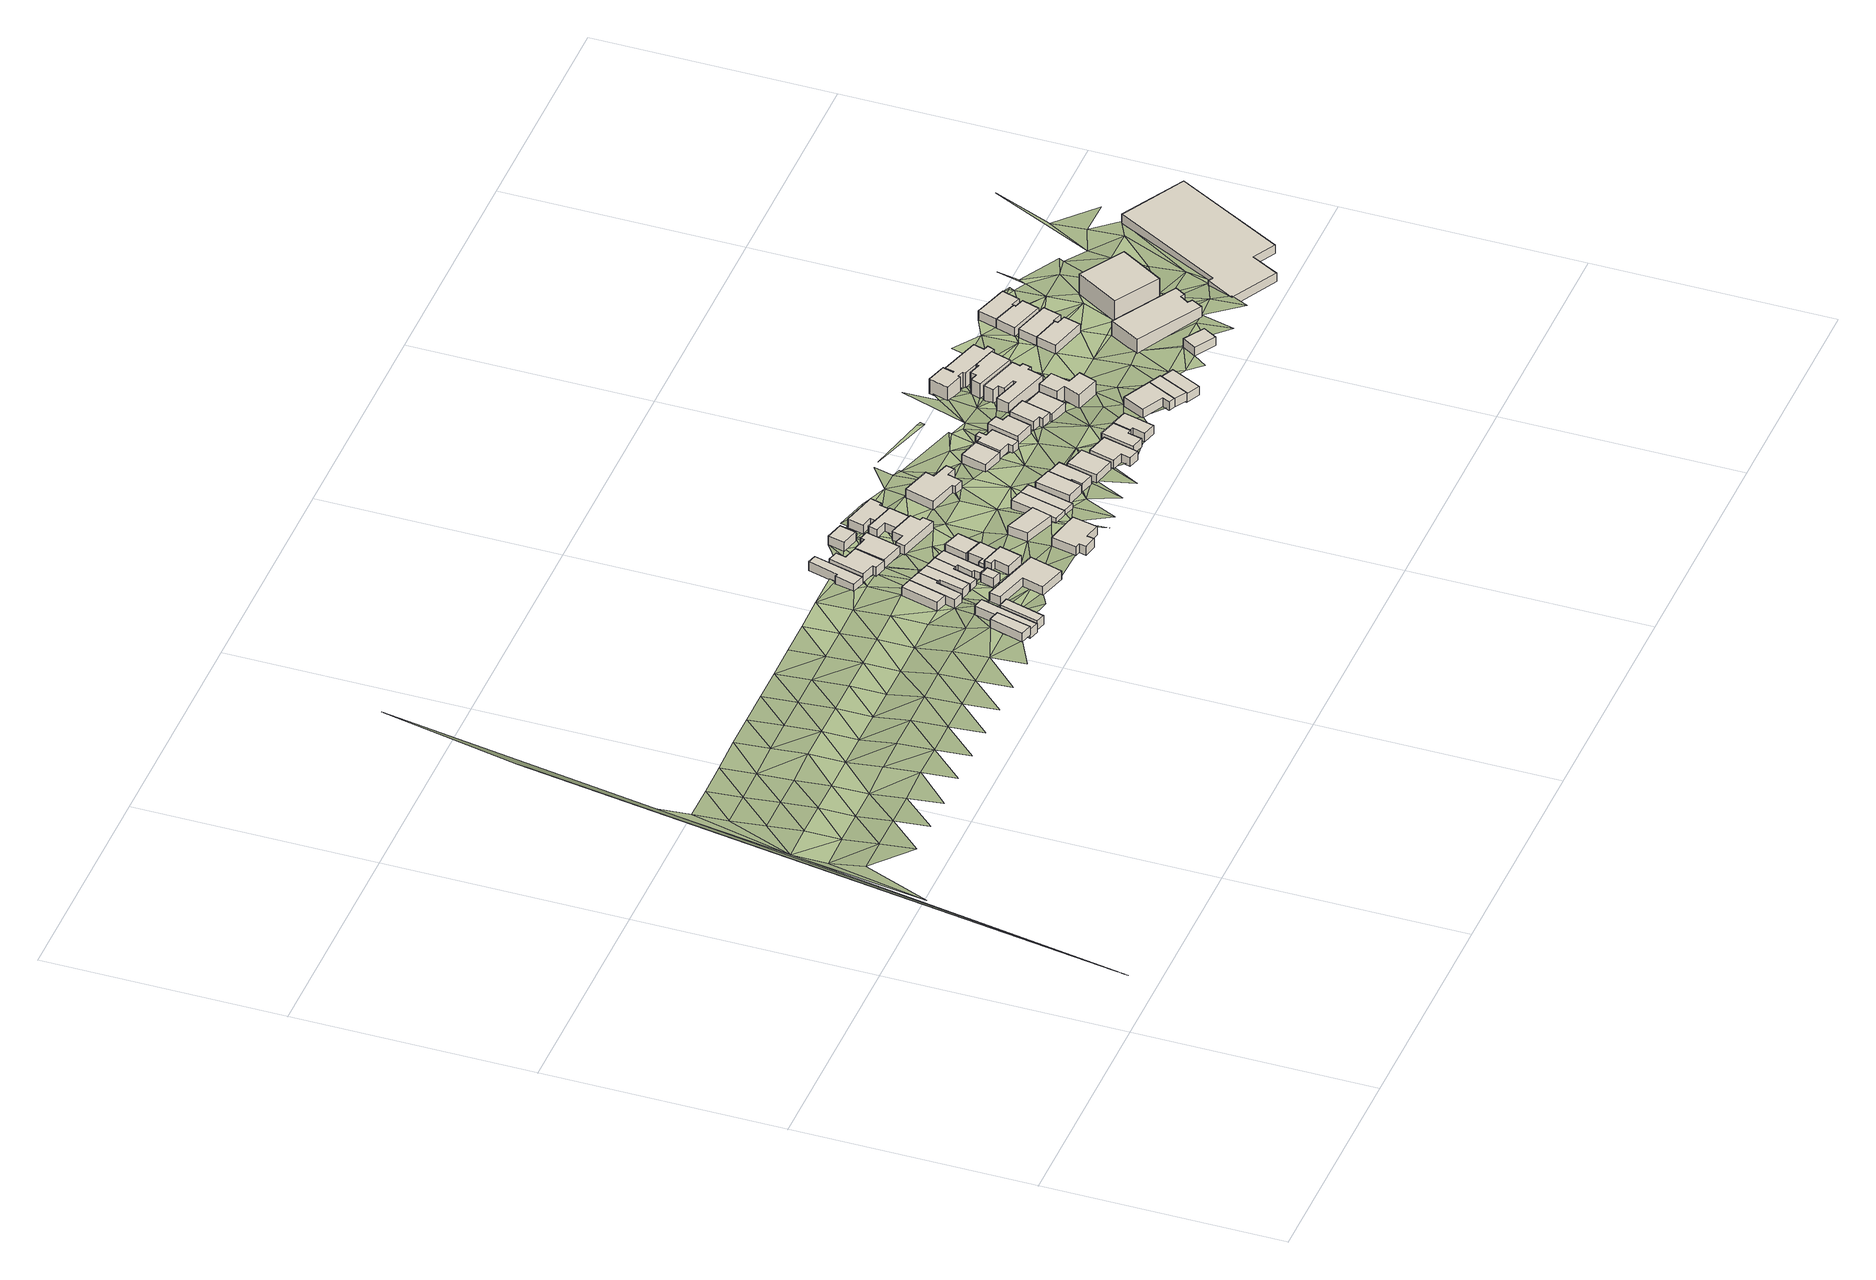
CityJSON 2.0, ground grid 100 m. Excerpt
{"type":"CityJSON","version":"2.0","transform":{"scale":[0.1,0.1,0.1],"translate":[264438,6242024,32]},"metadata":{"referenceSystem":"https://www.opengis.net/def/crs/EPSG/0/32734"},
"CityObjects":{
"building1":{"type":"Building","attributes":{"address":"91 Balfour Street Woodstock 7925 Cape Town","building":"house","building:levels":1,"building_height":4.1,"plus_code":"4FRW3F83+2CV","ground_height":49.03,"roof_height":53.13},"geometry":[{"type":"Solid","lod":"1","boundaries":[[[[0,1,2,3]],[[1,4,5,2]],[[4,6,7,5]],[[6,0,3,7]],[[3,2,5,7]],[[6,4,1,0]]]]}]},
"building2":{"type":"Building","attributes":{"address":"93 Balfour Street Woodstock 7925 Cape Town","building":"house","building:levels":1,"building_height":4.1,"plus_code":"4FRW3F83+2CX","ground_height":47.46,"roof_height":51.56},"geometry":[{"type":"Solid","lod":"1","boundaries":[[[[8,9,10,11]],[[9,12,13,10]],[[12,14,15,13]],[[14,16,17,15]],[[16,18,19,17]],[[18,8,11,19]],[[11,10,13,15,17,19]],[[18,16,14,12,9,8]]]]}]},
"building3":{"type":"Building","attributes":{"address":"95 Balfour Street Woodstock 7925 Cape Town","building":"house","building:levels":1,"building_height":4.1,"plus_code":"4FRW3F83+2FR","ground_height":48.72,"roof_height":52.82},"geometry":[{"type":"Solid","lod":"1","boundaries":[[[[20,21,22,23]],[[21,24,25,22]],[[24,26,27,25]],[[26,20,23,27]],[[23,22,25,27]],[[26,24,21,20]]]]}]},
"building4":{"type":"Building","attributes":{"address":"9 Chamberlain Street Woodstock Cape Town","building":"house","building:levels":1,"building_height":4.1,"plus_code":"4FRW3F83+5FM","ground_height":45.45,"roof_height":49.55},"geometry":[{"type":"Solid","lod":"1","boundaries":[[[[28,29,30,31]],[[29,32,33,30]],[[32,34,35,33]],[[34,28,31,35]],[[31,30,33,35]],[[34,32,29,28]]]]}]},
"building5":{"type":"Building","attributes":{"address":"7 Chamberlain Street Woodstock Cape Town","building":"house","building:levels":1,"building_height":4.1,"plus_code":"4FRW3F83+5F9","ground_height":45.45,"roof_height":49.55},"geometry":[{"type":"Solid","lod":"1","boundaries":[[[[36,37,38,39]],[[37,40,41,38]],[[40,42,43,41]],[[42,44,45,43]],[[44,46,47,45]],[[46,48,49,47]],[[48,36,39,49]],[[39,38,41,43,45,47,49]],[[48,46,44,42,40,37,36]]]]}]},
"building6":{"type":"Building","attributes":{"address":"The Avenue Woodstock 7925 Cape Town","building":"house","building:levels":1,"building_height":4.1,"plus_code":"4FRW3F83+2HV","ground_height":47.46,"roof_height":51.56},"geometry":[{"type":"Solid","lod":"1","boundaries":[[[[50,51,52,53]],[[51,54,55,52]],[[54,56,57,55]],[[56,58,59,57]],[[58,60,61,59]],[[60,50,53,61]],[[53,52,55,57,59,61]],[[60,58,56,54,51,50]]]]}]},
"building7":{"type":"Building","attributes":{"address":"5 Chamberlain Street Woodstock Cape Town","building":"house","building:levels":1,"building_height":4.1,"plus_code":"4FRW3F83+5G3","ground_height":45.45,"roof_height":49.55},"geometry":[{"type":"Solid","lod":"1","boundaries":[[[[62,36,39,63]],[[36,48,49,39]],[[48,64,65,49]],[[64,66,67,65]],[[66,68,69,67]],[[68,62,63,69]],[[63,39,49,65,67,69]],[[68,66,64,48,36,62]]]]}]},
"building8":{"type":"Building","attributes":{"building":"yes","building:levels":1,"building_height":4.1,"plus_code":"4FRW3F83+4G5","ground_height":47.52,"roof_height":51.62},"geometry":[{"type":"Solid","lod":"1","boundaries":[[[[70,71,72,73]],[[71,74,75,72]],[[74,76,77,75]],[[76,70,73,77]],[[73,72,75,77]],[[76,74,71,70]]]]}]},
"building9":{"type":"Building","attributes":{"address":"3 Chamberlain Street Woodstock Cape Town","building":"house","building:levels":1,"building_height":4.1,"plus_code":"4FRW3F83+5G8","ground_height":45.49,"roof_height":49.59},"geometry":[{"type":"Solid","lod":"1","boundaries":[[[[78,62,63,79]],[[62,68,69,63]],[[68,80,81,69]],[[80,82,83,81]],[[82,84,85,83]],[[84,86,87,85]],[[86,78,79,87]],[[79,63,69,81,83,85,87]],[[86,84,82,80,68,62,78]]]]}]},
"building10":{"type":"Building","attributes":{"address":"8 Chamberlain Street Woodstock Cape Town","building":"house","building:levels":1,"building_height":4.1,"plus_code":"4FRW3F83+8GJ","ground_height":42.73,"roof_height":46.83},"geometry":[{"type":"Solid","lod":"1","boundaries":[[[[88,89,90,91]],[[89,92,93,90]],[[92,94,95,93]],[[94,96,97,95]],[[96,98,99,97]],[[98,88,91,99]],[[91,90,93,95,97,99]],[[98,96,94,92,89,88]]]]}]},
"building11":{"type":"Building","attributes":{"address":"1 Chamberlain Street Woodstock Cape Town","building":"house","building:levels":1,"building_height":4.1,"plus_code":"4FRW3F83+4HR","ground_height":45.49,"roof_height":49.59},"geometry":[{"type":"Solid","lod":"1","boundaries":[[[[78,86,87,79]],[[86,100,101,87]],[[100,102,103,101]],[[102,104,105,103]],[[104,106,107,105]],[[106,108,109,107]],[[108,110,111,109]],[[110,78,79,111]],[[79,87,101,103,105,107,109,111]],[[110,108,106,104,102,100,86,78]]]]}]},
"building12":{"type":"Building","attributes":{"address":"6 Chamberlain Street Salt River Cape Town","building":"house","building:levels":1,"building_height":4.1,"plus_code":"4FRW3F83+7GW","ground_height":43.73,"roof_height":47.83},"geometry":[{"type":"Solid","lod":"1","boundaries":[[[[112,113,114,115]],[[113,116,117,114]],[[116,118,119,117]],[[118,120,121,119]],[[120,122,123,121]],[[122,124,125,123]],[[124,126,127,125]],[[126,112,115,127]],[[115,114,117,119,121,123,125,127]],[[126,124,122,120,118,116,113,112]]]]}]},
"building13":{"type":"Building","attributes":{"address":"24 The Avenue Woodstock 7925 Cape Town","building":"house","building:levels":1,"building_height":4.1,"plus_code":"4FRW3F83+4H5","ground_height":47.52,"roof_height":51.62},"geometry":[{"type":"Solid","lod":"1","boundaries":[[[[128,129,130,131]],[[129,132,133,130]],[[132,134,135,133]],[[134,136,137,135]],[[136,138,139,137]],[[138,128,131,139]],[[131,130,133,135,137,139]],[[138,136,134,132,129,128]]]]}]},
"building14":{"type":"Building","attributes":{"address":"22 The Avenue Woodstock 7925 Cape Town","building":"house","building:levels":1,"building_height":4.1,"plus_code":"4FRW3F83+4JR","ground_height":45.49,"roof_height":49.59},"geometry":[{"type":"Solid","lod":"1","boundaries":[[[[140,141,142,143]],[[141,144,145,142]],[[144,146,147,145]],[[146,148,149,147]],[[148,150,151,149]],[[150,152,153,151]],[[152,140,143,153]],[[143,142,145,147,149,151,153]],[[152,150,148,146,144,141,140]]]]}]},
"building15":{"type":"Building","attributes":{"address":"4 Chamberlain Street Salt River Cape Town","building":"house","building:levels":1,"building_height":4.1,"plus_code":"4FRW3F83+7HM","ground_height":43.64,"roof_height":47.74},"geometry":[{"type":"Solid","lod":"1","boundaries":[[[[154,155,156,157]],[[155,158,159,156]],[[158,160,161,159]],[[160,162,163,161]],[[162,164,165,163]],[[164,154,157,165]],[[157,156,159,161,163,165]],[[164,162,160,158,155,154]]]]}]},
"building16":{"type":"Building","attributes":{"address":"20 The Avenue Woodstock 7925 Cape Town","building":"house","building:levels":1,"building_height":4.1,"plus_code":"4FRW3F83+5J6","ground_height":45.65,"roof_height":49.75},"geometry":[{"type":"Solid","lod":"1","boundaries":[[[[166,167,168,169]],[[167,170,171,168]],[[170,172,173,171]],[[172,174,175,173]],[[174,166,169,175]],[[169,168,171,173,175]],[[174,172,170,167,166]]]]}]},
"building17":{"type":"Building","attributes":{"address":"Salt River Cape Town","building":"house","building:levels":1,"building_height":4.1,"plus_code":"4FRW3F83+2MQ","ground_height":47.71,"roof_height":51.81},"geometry":[{"type":"Solid","lod":"1","boundaries":[[[[176,177,178,179]],[[177,180,181,178]],[[180,182,183,181]],[[182,184,185,183]],[[184,186,187,185]],[[186,188,189,187]],[[188,190,191,189]],[[190,176,179,191]],[[179,178,181,183,185,187,189,191]],[[190,188,186,184,182,180,177,176]]]]}]},
"building18":{"type":"Building","attributes":{"building":"garage","building:levels":1,"building_height":4.1,"plus_code":"4FRW3F83+8HQ","ground_height":42.73,"roof_height":46.83},"geometry":[{"type":"Solid","lod":"1","boundaries":[[[[192,193,194,195]],[[193,196,197,194]],[[196,198,199,197]],[[198,192,195,199]],[[195,194,197,199]],[[198,196,193,192]]]]}]},
"building19":{"type":"Building","attributes":{"address":"18 The Avenue Salt River Cape Town","building":"house","building:levels":1,"building_height":4.1,"plus_code":"4FRW3F83+6JV","ground_height":44.16,"roof_height":48.26},"geometry":[{"type":"Solid","lod":"1","boundaries":[[[[200,201,202,203]],[[201,204,205,202]],[[204,206,207,205]],[[206,208,209,207]],[[208,210,211,209]],[[210,212,213,211]],[[212,214,215,213]],[[214,216,217,215]],[[216,200,203,217]],[[203,202,205,207,209,211,213,215,217]],[[216,214,212,210,208,206,204,201,200]]]]}]},
"building20":{"type":"Building","attributes":{"address":"21 The Avenue Salt River Cape Town","building":"house","building:levels":1,"building_height":4.1,"plus_code":"4FRW3F83+3MX","ground_height":46.93,"roof_height":51.03},"geometry":[{"type":"Solid","lod":"1","boundaries":[[[[218,219,220,221]],[[219,222,223,220]],[[222,224,225,223]],[[224,218,221,225]],[[221,220,223,225]],[[224,222,219,218]]]]}]},
"building21":{"type":"Building","attributes":{"address":"16 The Avenue Salt River Cape Town","building":"house","building:levels":1,"building_height":4.1,"plus_code":"4FRW3F83+7MC","ground_height":43.64,"roof_height":47.74},"geometry":[{"type":"Solid","lod":"1","boundaries":[[[[226,227,228,229]],[[227,230,231,228]],[[230,232,233,231]],[[232,234,235,233]],[[234,236,237,235]],[[236,238,239,237]],[[238,226,229,239]],[[229,228,231,233,235,237,239]],[[238,236,234,232,230,227,226]]]]}]},
"building22":{"type":"Building","attributes":{"address":"14 The Avenue Salt River Cape Town","building":"house","building:levels":1,"building_height":4.1,"plus_code":"4FRW3F83+8M6","ground_height":42.98,"roof_height":47.08},"geometry":[{"type":"Solid","lod":"1","boundaries":[[[[240,241,242,243]],[[241,244,245,242]],[[244,246,247,245]],[[246,248,249,247]],[[248,250,251,249]],[[250,252,253,251]],[[252,254,255,253]],[[254,240,243,255]],[[243,242,245,247,249,251,253,255]],[[254,252,250,248,246,244,241,240]]]]}]},
"building23":{"type":"Building","attributes":{"address":"15 Upper Chamberlain Street Salt River Cape Town","building":"house","building:levels":1,"building_height":4.1,"plus_code":"4FRW3F83+4Q2","ground_height":44.69,"roof_height":48.79},"geometry":[{"type":"Solid","lod":"1","boundaries":[[[[256,257,258,259]],[[257,260,261,258]],[[260,262,263,261]],[[262,256,259,263]],[[259,258,261,263]],[[262,260,257,256]]]]}]},
"building24":{"type":"Building","attributes":{"address":"13 Upper Chamberlain Street Salt River Cape Town","building":"house","building:levels":1,"building_height":4.1,"plus_code":"4FRW3F83+3QW","ground_height":44.69,"roof_height":48.79},"geometry":[{"type":"Solid","lod":"1","boundaries":[[[[256,262,263,259]],[[262,264,265,263]],[[264,266,267,265]],[[266,256,259,267]],[[259,263,265,267]],[[266,264,262,256]]]]}]},
"building25":{"type":"Building","attributes":{"address":"11 Upper Chamberlain Street Salt River Cape Town","building":"house","building:levels":1,"building_height":4.1,"plus_code":"4FRW3F83+3RR","ground_height":46.41,"roof_height":50.51},"geometry":[{"type":"Solid","lod":"1","boundaries":[[[[268,269,270,271]],[[269,272,273,270]],[[272,274,275,273]],[[274,276,277,275]],[[276,268,271,277]],[[271,270,273,275,277]],[[276,274,272,269,268]]]]}]},
"building26":{"type":"Building","attributes":{"address":"19 The Avenue Salt River Cape Town","building":"house","building:levels":1,"building_height":4.1,"plus_code":"4FRW3F83+7Q2","ground_height":43.51,"roof_height":47.61},"geometry":[{"type":"Solid","lod":"1","boundaries":[[[[278,279,280,281]],[[279,282,283,280]],[[282,284,285,283]],[[284,286,287,285]],[[286,288,289,287]],[[288,290,291,289]],[[290,292,293,291]],[[292,294,295,293]],[[294,296,297,295]],[[296,278,281,297]],[[281,280,283,285,287,289,291,293,295,297]],[[296,294,292,290,288,286,284,282,279,278]]]]}]},
"building27":{"type":"Building","attributes":{"address":"9 Upper Chamberlain Street Salt River Cape Town","building":"house","building:levels":1,"building_height":4.1,"plus_code":"4FRW3F83+3RQ","ground_height":45.87,"roof_height":49.97},"geometry":[{"type":"Solid","lod":"1","boundaries":[[[[298,299,300,301]],[[299,302,303,300]],[[302,304,305,303]],[[304,306,307,305]],[[306,308,309,307]],[[308,298,301,309]],[[301,300,303,305,307,309]],[[308,306,304,302,299,298]]]]}]},
"building28":{"type":"Building","attributes":{"address":"7 Upper Chamberlain Street Salt River Cape Town","building":"house","building:levels":1,"building_height":4.1,"plus_code":"4FRW3F83+3V8","ground_height":45.38,"roof_height":49.48},"geometry":[{"type":"Solid","lod":"1","boundaries":[[[[310,311,312,313]],[[311,314,315,312]],[[314,316,317,315]],[[316,310,313,317]],[[313,312,315,317]],[[316,314,311,310]]]]}]},
"building29":{"type":"Building","attributes":{"address":"10 Upper Chamberlain Street Salt River Cape Town","building":"house","building:levels":1,"building_height":4.1,"plus_code":"4FRW3F83+6V6","ground_height":43.01,"roof_height":47.11},"geometry":[{"type":"Solid","lod":"1","boundaries":[[[[318,319,320,321]],[[319,322,323,320]],[[322,324,325,323]],[[324,318,321,325]],[[321,320,323,325]],[[324,322,319,318]]]]}]},
"building30":{"type":"Building","attributes":{"address":"5 Upper Chamberlain Street Salt River Cape Town","building":"house","building:levels":1,"building_height":4.1,"plus_code":"4FRW3F83+2WW","ground_height":45.38,"roof_height":49.48},"geometry":[{"type":"Solid","lod":"1","boundaries":[[[[326,327,328,329]],[[327,330,331,328]],[[330,332,333,331]],[[332,334,335,333]],[[334,336,337,335]],[[336,326,329,337]],[[329,328,331,333,335,337]],[[336,334,332,330,327,326]]]]}]},
"building31":{"type":"Building","attributes":{"address":"8 Upper Chamberlain Street Salt River Cape Town","building":"house","building:levels":1,"building_height":4.1,"plus_code":"4FRW3F83+6W2","ground_height":42.57,"roof_height":46.67},"geometry":[{"type":"Solid","lod":"1","boundaries":[[[[338,339,340,341]],[[339,342,343,340]],[[342,344,345,343]],[[344,346,347,345]],[[346,348,349,347]],[[348,350,351,349]],[[350,352,353,351]],[[352,354,355,353]],[[354,356,357,355]],[[356,338,341,357]],[[341,340,343,345,347,349,351,353,355,357]],[[356,354,352,350,348,346,344,342,339,338]]]]}]},
"building32":{"type":"Building","attributes":{"address":"3 Upper Chamberlain Street Salt River Cape Town","building":"house","building:levels":1,"building_height":4.1,"plus_code":"4FRW3F83+2XV","ground_height":45.38,"roof_height":49.48},"geometry":[{"type":"Solid","lod":"1","boundaries":[[[[358,359,360,361]],[[359,362,363,360]],[[362,364,365,363]],[[364,366,367,365]],[[366,368,369,367]],[[368,358,361,369]],[[361,360,363,365,367,369]],[[368,366,364,362,359,358]]]]}]},
"building33":{"type":"Building","attributes":{"address":"6 Upper Chamberlain Street Salt River Cape Town","building":"house","building:levels":1,"building_height":4.1,"plus_code":"4FRW3F83+5WX","ground_height":42.98,"roof_height":47.08},"geometry":[{"type":"Solid","lod":"1","boundaries":[[[[370,371,372,373]],[[371,374,375,372]],[[374,376,377,375]],[[376,378,379,377]],[[378,380,381,379]],[[380,370,373,381]],[[373,372,375,377,379,381]],[[380,378,376,374,371,370]]]]}]},
"building34":{"type":"Building","attributes":{"address":"1 Upper Chamberlain Street Salt River Cape Town","building":"house","building:levels":1,"building_height":4.1,"plus_code":"4FRW3F84+22R","ground_height":45.56,"roof_height":49.66},"geometry":[{"type":"Solid","lod":"1","boundaries":[[[[382,383,384,385]],[[383,386,387,384]],[[386,388,389,387]],[[388,390,391,389]],[[390,392,393,391]],[[392,382,385,393]],[[385,384,387,389,391,393]],[[392,390,388,386,383,382]]]]}]},
"building35":{"type":"Building","attributes":{"address":"4 Upper Chamberlain Street Salt River Cape Town","building":"house","building:levels":1,"building_height":4.1,"plus_code":"4FRW3F83+5XQ","ground_height":42.98,"roof_height":47.08},"geometry":[{"type":"Solid","lod":"1","boundaries":[[[[394,395,396,397]],[[395,398,399,396]],[[398,400,401,399]],[[400,402,403,401]],[[402,404,405,403]],[[404,394,397,405]],[[397,396,399,401,403,405]],[[404,402,400,398,395,394]]]]}]},
"building36":{"type":"Building","attributes":{"address":"2 Upper Chamberlain Street Salt River Cape Town","building":"house","building:levels":1,"building_height":4.1,"plus_code":"4FRW3F84+528","ground_height":41.29,"roof_height":45.39},"geometry":[{"type":"Solid","lod":"1","boundaries":[[[[406,407,408,409]],[[407,410,411,408]],[[410,412,413,411]],[[412,406,409,413]],[[409,408,411,413]],[[412,410,407,406]]]]}]},
"building37":{"type":"Building","attributes":{"address":"1 Hares Crescent Salt River Cape Town","building":"house","building:levels":1,"building_height":4.1,"plus_code":"4FRW3F84+23X","ground_height":42.38,"roof_height":46.48},"geometry":[{"type":"Solid","lod":"1","boundaries":[[[[414,415,416,417]],[[415,418,419,416]],[[418,420,421,419]],[[420,422,423,421]],[[422,424,425,423]],[[424,414,417,425]],[[417,416,419,421,423,425]],[[424,422,420,418,415,414]]]]}]},
"building38":{"type":"Building","attributes":{"address":"36 Hares Avenue Salt River Cape Town","building":"house","building:levels":2,"building_height":6.9,"plus_code":"4FRW3F84+63G","ground_height":39.7,"roof_height":46.6},"geometry":[{"type":"Solid","lod":"1","boundaries":[[[[426,427,428,429]],[[427,430,431,428]],[[430,432,433,431]],[[432,434,435,433]],[[434,436,437,435]],[[436,438,439,437]],[[438,440,441,439]],[[440,442,443,441]],[[442,444,445,443]],[[444,446,447,445]],[[446,448,449,447]],[[448,450,451,449]],[[450,452,453,451]],[[452,426,429,453]],[[429,428,431,433,435,437,439,441,443,445,447,449,451,453]],[[452,450,448,446,444,442,440,438,436,434,432,430,427,426]]]]}]},
"building39":{"type":"Building","attributes":{"address":"2 Hares Crescent Salt River Cape Town","building":"house","building:levels":1,"building_height":4.1,"plus_code":"4FRW3F84+24G","ground_height":42.38,"roof_height":46.48},"geometry":[{"type":"Solid","lod":"1","boundaries":[[[[454,414,417,455]],[[414,424,425,417]],[[424,456,457,425]],[[456,454,455,457]],[[455,417,425,457]],[[456,424,414,454]]]]}]},
"building40":{"type":"Building","attributes":{"address":"42 Hares Avenue Salt River Cape Town","building":"house","building:levels":2,"building_height":6.9,"plus_code":"4FRW3F84+534","ground_height":40.01,"roof_height":46.91},"geometry":[{"type":"Solid","lod":"1","boundaries":[[[[458,459,460,461]],[[459,462,463,460]],[[462,464,465,463]],[[464,466,467,465]],[[466,468,469,467]],[[468,470,471,469]],[[470,472,473,471]],[[472,458,461,473]],[[461,460,463,465,467,469,471,473]],[[472,470,468,466,464,462,459,458]]]]}]},
"building41":{"type":"Building","attributes":{"address":"3 Hares Crescent Salt River Cape Town","building":"house","building:levels":1,"building_height":4.1,"plus_code":"4FRW3F84+256","ground_height":41.68,"roof_height":45.78},"geometry":[{"type":"Solid","lod":"1","boundaries":[[[[474,475,476,477]],[[475,478,479,476]],[[478,480,481,479]],[[480,474,477,481]],[[477,476,479,481]],[[480,478,475,474]]]]}]},
"building42":{"type":"Building","attributes":{"address":"34 Hares Avenue Salt River Cape Town","building":"house","building:levels":2,"building_height":6.9,"plus_code":"4FRW3F84+738","ground_height":39.7,"roof_height":46.6},"geometry":[{"type":"Solid","lod":"1","boundaries":[[[[482,483,484,485]],[[483,486,487,484]],[[486,488,489,487]],[[488,490,491,489]],[[490,492,493,491]],[[492,494,495,493]],[[494,496,497,495]],[[496,482,485,497]],[[485,484,487,489,491,493,495,497]],[[496,494,492,490,488,486,483,482]]]]}]},
"building43":{"type":"Building","attributes":{"address":"32 Hares Avenue Salt River Cape Town","building":"house","building:levels":2,"building_height":6.9,"plus_code":"4FRW3F84+73W","ground_height":39.49,"roof_height":46.39},"geometry":[{"type":"Solid","lod":"1","boundaries":[[[[498,499,500,501]],[[499,502,503,500]],[[502,504,505,503]],[[504,506,507,505]],[[506,508,509,507]],[[508,510,511,509]],[[510,512,513,511]],[[512,514,515,513]],[[514,516,517,515]],[[516,518,519,517]],[[518,520,521,519]],[[520,522,523,521]],[[522,524,525,523]],[[524,526,527,525]],[[526,528,529,527]],[[528,498,501,529]],[[501,500,503,505,507,509,511,513,515,517,519,521,523,525,527,529]],[[528,526,524,522,520,518,516,514,512,510,508,506,504,502,499,498]]]]}]},
"building44":{"type":"Building","attributes":{"address":"7A Hares Crescent Salt River Cape Town","building":"house","building:levels":1,"building_height":4.1,"plus_code":"4FRW3F84+277","ground_height":43.05,"roof_height":47.15},"geometry":[{"type":"Solid","lod":"1","boundaries":[[[[530,531,532,533]],[[531,534,535,532]],[[534,536,537,535]],[[536,530,533,537]],[[533,532,535,537]],[[536,534,531,530]]]]}]},
"building45":{"type":"Building","attributes":{"address":"35 Hares Avenue Salt River Cape Town","building":"house","building:levels":1,"building_height":4.1,"plus_code":"4FRW3F84+664","ground_height":39.36,"roof_height":43.46},"geometry":[{"type":"Solid","lod":"1","boundaries":[[[[538,539,540,541]],[[539,542,543,540]],[[542,544,545,543]],[[544,546,547,545]],[[546,548,549,547]],[[548,538,541,549]],[[541,540,543,545,547,549]],[[548,546,544,542,539,538]]]]}]},
"building46":{"type":"Building","attributes":{"address":"33 Hares Avenue Salt River Cape Town","building":"house","building:levels":1,"building_height":4.1,"plus_code":"4FRW3F84+66Q","ground_height":39.36,"roof_height":43.46},"geometry":[{"type":"Solid","lod":"1","boundaries":[[[[539,538,541,540]],[[538,550,551,541]],[[550,552,553,551]],[[552,554,555,553]],[[554,556,557,555]],[[556,539,540,557]],[[540,541,551,553,555,557]],[[556,554,552,550,538,539]]]]}]},
"building47":{"type":"Building","attributes":{"address":"Imagemakers 37 Hares Avenue Woodstock Cape Town","building":"office","building:levels":2,"building_height":6.9,"plus_code":"4FRW3F84+38J","ground_height":40.25,"roof_height":47.15},"geometry":[{"type":"Solid","lod":"1","boundaries":[[[[558,559,560,561]],[[559,562,563,560]],[[562,564,565,563]],[[564,566,567,565]],[[566,568,569,567]],[[568,570,571,569]],[[570,572,573,571]],[[572,558,561,573]],[[561,560,563,565,567,569,571,573]],[[572,570,568,566,564,562,559,558]]]]}]},
"building48":{"type":"Building","attributes":{"address":"31 Hares Avenue Salt River Cape Town","building":"house","building:levels":1,"building_height":4.1,"plus_code":"4FRW3F84+776","ground_height":38.83,"roof_height":42.93},"geometry":[{"type":"Solid","lod":"1","boundaries":[[[[574,575,576,577]],[[575,578,579,576]],[[578,580,581,579]],[[580,582,583,581]],[[582,584,585,583]],[[584,574,577,585]],[[577,576,579,581,583,585]],[[584,582,580,578,575,574]]]]}]},
"building49":{"type":"Building","attributes":{"address":"29 Hares Avenue Salt River Cape Town","building":"house","building:levels":1,"building_height":4.1,"plus_code":"4FRW3F84+873","ground_height":38.83,"roof_height":42.93},"geometry":[{"type":"Solid","lod":"1","boundaries":[[[[575,574,577,576]],[[574,586,587,577]],[[586,588,589,587]],[[588,590,591,589]],[[590,592,593,591]],[[592,575,576,593]],[[576,577,587,589,591,593]],[[592,590,588,586,574,575]]]]}]},
"building50":{"type":"Building","attributes":{"address":"28 Queens Park Road Salt River Cape Town","building":"manufacture","building:levels":3,"building_height":9.7,"plus_code":"4FRW3F84+593","ground_height":39.98,"roof_height":49.68},"geometry":[{"type":"Solid","lod":"1","boundaries":[[[[594,595,596,597]],[[595,598,599,596]],[[598,600,601,599]],[[600,594,597,601]],[[597,596,599,601]],[[600,598,595,594]]]]}]},
"building51":{"type":"Building","attributes":{"address":"21 Queens Park Road Salt River Cape Town","building":"manufacture","building:levels":1,"building_height":4.1,"plus_code":"4FRW3F84+4H2","ground_height":38.54,"roof_height":42.64},"geometry":[{"type":"Solid","lod":"1","boundaries":[[[[602,603,604,605]],[[603,606,607,604]],[[606,608,609,607]],[[608,610,611,609]],[[610,612,613,611]],[[612,614,615,613]],[[614,616,617,615]],[[616,602,605,617]],[[605,604,607,609,611,613,615,617]],[[616,614,612,610,608,606,603,602]]]]}]},
"terrain1":{"type":"TINRelief","geometry":[{"type":"CompositeSurface","lod":"1","boundaries":[[[618,619,620]],[[621,622,623]],[[621,623,618]],[[624,623,622]],[[625,624,622]],[[618,623,626]],[[624,626,623]],[[620,619,627]],[[626,628,618]],[[624,625,629]],[[630,618,628]],[[626,624,631]],[[632,618,630]],[[632,633,618]],[[624,629,631]],[[628,626,634]],[[633,619,618]],[[626,631,634]],[[630,628,635]],[[636,629,637]],[[627,638,620]],[[635,628,634]],[[632,630,639]],[[640,631,629]],[[630,635,639]],[[641,633,632]],[[629,636,640]],[[634,631,642]],[[632,639,641]],[[631,640,642]],[[635,634,643]],[[644,636,645]],[[643,634,642]],[[646,639,635]],[[644,640,636]],[[635,643,646]],[[647,641,639]],[[640,648,642]],[[640,644,649]],[[639,646,647]],[[640,649,648]],[[642,650,643]],[[644,651,652]],[[650,646,643]],[[650,642,648]],[[652,649,644]],[[647,646,653]],[[654,648,649]],[[646,650,655]],[[649,652,654]],[[646,655,653]],[[648,656,650]],[[657,648,654]],[[658,659,652]],[[656,655,650]],[[656,648,657]],[[660,654,652]],[[653,655,661]],[[657,654,660]],[[662,655,656]],[[652,659,660]],[[655,662,661]],[[656,657,663]],[[660,664,657]],[[659,665,666]],[[663,657,664]],[[662,656,667]],[[660,659,668]],[[656,663,667]],[[669,661,662]],[[668,664,660]],[[666,668,659]],[[662,667,669]],[[663,664,670]],[[671,664,668]],[[672,673,666]],[[670,664,671]],[[674,667,663]],[[675,668,666]],[[663,670,674]],[[676,669,667]],[[675,666,673]],[[671,668,677]],[[667,674,676]],[[668,675,677]],[[670,671,678]],[[673,679,680]],[[670,678,674]],[[678,671,677]],[[681,675,673]],[[674,682,676]],[[678,682,674]],[[681,673,680]],[[683,677,675]],[[682,684,676]],[[675,681,683]],[[680,685,686]],[[678,677,687]],[[687,677,683]],[[682,678,688]],[[680,4,681]],[[689,680,686]],[[678,687,688]],[[682,690,684]],[[683,681,691]],[[4,680,689]],[[4,691,681]],[[690,682,688]],[[686,4,689]],[[687,683,692]],[[691,693,683]],[[683,693,692]],[[694,688,687]],[[4,16,691]],[[16,4,1]],[[687,692,694]],[[688,695,690]],[[693,691,42]],[[696,697,698]],[[691,16,42]],[[697,24,698]],[[692,693,699]],[[695,688,694]],[[696,700,697]],[[699,693,42]],[[26,24,56]],[[701,16,14]],[[26,56,14]],[[42,16,701]],[[699,702,692]],[[702,694,692]],[[42,40,699]],[[14,54,701]],[[54,14,56]],[[697,700,703]],[[24,697,704]],[[44,42,701]],[[56,24,704]],[[66,701,54]],[[44,701,66]],[[705,695,694]],[[704,697,703]],[[694,702,706]],[[707,66,54]],[[66,46,44]],[[694,706,705]],[[704,708,56]],[[54,76,707]],[[709,66,707]],[[66,48,46]],[[695,705,710]],[[76,54,70]],[[66,64,48]],[[704,703,708]],[[37,706,702]],[[711,707,76]],[[712,695,710]],[[136,70,54]],[[76,74,711]],[[706,713,705]],[[706,714,713]],[[37,715,706]],[[711,74,716]],[[136,54,717]],[[37,36,715]],[[102,711,716]],[[714,706,715]],[[74,71,716]],[[712,710,718]],[[711,102,719]],[[719,84,711]],[[104,102,716]],[[71,70,132]],[[70,136,132]],[[716,71,720]],[[713,714,721]],[[718,722,712]],[[100,719,102]],[[715,723,714]],[[84,719,86]],[[132,720,71]],[[724,36,62]],[[719,100,86]],[[715,36,725]],[[134,132,136]],[[720,132,129]],[[724,725,36]],[[720,129,150]],[[721,89,713]],[[726,717,727]],[[62,78,724]],[[136,717,138]],[[728,725,724]],[[150,729,720]],[[727,730,726]],[[731,172,150]],[[116,89,721]],[[728,112,725]],[[728,724,732]],[[732,724,78]],[[729,150,172]],[[172,731,174]],[[113,733,116]],[[177,717,726]],[[734,112,728]],[[733,113,112]],[[729,172,170]],[[222,138,717]],[[728,732,735]],[[736,78,729]],[[177,726,730]],[[112,734,733]],[[78,736,732]],[[222,128,138]],[[734,737,733]],[[116,733,192]],[[736,729,170]],[[738,735,732]],[[177,222,717]],[[158,737,734]],[[158,734,160]],[[737,192,733]],[[738,155,735]],[[736,170,167]],[[739,128,219]],[[167,166,739]],[[219,128,222]],[[740,737,158]],[[738,741,742]],[[743,732,736]],[[155,738,744]],[[742,744,738]],[[158,155,740]],[[739,745,167]],[[736,167,743]],[[739,219,745]],[[232,740,155]],[[222,177,746]],[[232,155,744]],[[747,744,742]],[[232,748,740]],[[742,749,747]],[[750,751,740]],[[740,748,750]],[[167,745,752]],[[746,177,176]],[[167,752,743]],[[751,750,753]],[[748,753,750]],[[754,748,232]],[[754,232,230]],[[752,214,743]],[[755,756,176]],[[214,200,216]],[[745,219,757]],[[746,176,758]],[[176,756,758]],[[759,200,214]],[[752,745,757]],[[746,758,760]],[[219,218,757]],[[758,756,761]],[[214,752,762]],[[763,200,759]],[[218,746,760]],[[753,246,764]],[[214,762,759]],[[756,765,766]],[[756,766,761]],[[767,760,758]],[[767,218,760]],[[763,244,241]],[[768,752,757]],[[768,762,752]],[[764,246,769]],[[757,218,767]],[[759,770,763]],[[766,765,771]],[[770,244,763]],[[762,770,759]],[[771,772,766]],[[246,244,773]],[[272,766,772]],[[768,774,762]],[[757,767,775]],[[769,246,773]],[[757,776,768]],[[773,244,770]],[[771,777,772]],[[767,256,775]],[[266,766,272]],[[774,768,778]],[[777,771,779]],[[778,768,776]],[[776,757,775]],[[771,780,781]],[[256,266,775]],[[781,779,771]],[[268,777,779]],[[782,268,779]],[[770,296,773]],[[269,266,272]],[[780,783,781]],[[266,269,775]],[[775,784,776]],[[776,290,288]],[[785,773,296]],[[290,776,784]],[[294,786,296]],[[784,775,787]],[[783,788,781]],[[789,790,783]],[[269,791,775]],[[773,785,792]],[[786,294,292]],[[785,296,793]],[[308,781,788]],[[296,786,793]],[[775,791,787]],[[789,794,790]],[[290,784,322]],[[791,269,308]],[[785,793,795]],[[308,788,796]],[[290,322,292]],[[784,787,322]],[[292,322,786]],[[796,788,316]],[[793,786,797]],[[798,787,791]],[[326,790,794]],[[794,799,800]],[[796,801,308]],[[322,797,786]],[[316,790,326]],[[791,308,802]],[[316,801,796]],[[798,791,803]],[[803,804,798]],[[805,798,804]],[[801,316,326]],[[797,322,805]],[[801,802,308]],[[803,791,806]],[[804,803,807]],[[808,809,810]],[[810,811,808]],[[812,793,797]],[[804,813,805]],[[802,806,791]],[[326,811,801]],[[797,805,344]],[[810,362,811]],[[813,344,805]],[[801,811,362]],[[344,813,814]],[[815,806,802]],[[816,797,344]],[[809,817,818]],[[806,815,819]],[[818,817,383]],[[812,797,816]],[[819,820,821]],[[802,822,815]],[[801,362,823]],[[404,802,801]],[[817,386,383]],[[819,815,824]],[[825,826,827]],[[820,828,344]],[[824,820,819]],[[816,344,828]],[[802,400,822]],[[823,404,801]],[[382,823,362]],[[828,820,824]],[[404,400,802]],[[828,829,816]],[[400,370,822]],[[828,824,829]],[[392,823,382]],[[829,824,830]],[[400,404,402]],[[830,831,370]],[[400,398,370]],[[832,404,823]],[[827,833,825]],[[370,398,830]],[[392,834,835]],[[394,404,832]],[[832,836,394]],[[398,837,830]],[[838,829,830]],[[839,823,392]],[[832,823,406]],[[394,836,840]],[[841,837,398]],[[406,836,832]],[[830,837,842]],[[398,395,841]],[[842,838,830]],[[395,394,840]],[[843,392,835]],[[406,823,844]],[[395,837,841]],[[839,844,823]],[[839,392,843]],[[829,838,845]],[[845,846,829]],[[829,846,847]],[[420,835,848]],[[849,837,395]],[[850,838,842]],[[849,395,840]],[[851,406,844]],[[850,842,852]],[[406,851,853]],[[853,407,406]],[[854,838,850]],[[407,849,840]],[[855,838,854]],[[842,856,852]],[[857,845,838]],[[858,839,843]],[[844,839,858]],[[844,859,851]],[[860,850,852]],[[855,857,838]],[[851,859,853]],[[861,846,845]],[[407,853,849]],[[837,849,862]],[[852,856,863]],[[845,857,864]],[[843,865,858]],[[414,865,843]],[[857,866,864]],[[854,436,855]],[[857,867,868]],[[464,862,849]],[[869,864,870]],[[868,866,857]],[[866,870,864]],[[459,464,871]],[[414,454,865]],[[872,873,874]],[[858,865,875]],[[459,858,875]],[[866,868,876]],[[872,874,877]],[[878,862,464]],[[862,878,879]],[[464,459,875]],[[436,496,855]],[[868,880,876]],[[464,881,878]],[[875,881,464]],[[865,454,882]],[[883,884,436]],[[884,878,881]],[[885,454,474]],[[886,887,877]],[[865,882,875]],[[496,436,884]],[[886,877,874]],[[882,454,885]],[[884,888,496]],[[881,888,884]],[[885,474,889]],[[482,496,888]],[[881,875,890]],[[886,891,887]],[[886,874,506]],[[875,882,892]],[[482,888,893]],[[894,530,889]],[[892,890,875]],[[885,889,536]],[[506,504,895]],[[885,896,882]],[[881,539,888]],[[506,895,891]],[[891,886,506]],[[536,889,530]],[[893,888,897]],[[882,896,892]],[[885,536,896]],[[890,539,881]],[[895,893,897]],[[895,898,891]],[[897,888,539]],[[896,536,899]],[[898,900,891]],[[896,559,892]],[[897,898,895]],[[901,890,892]],[[536,534,899]],[[539,556,897]],[[559,902,892]],[[896,899,903]],[[902,901,892]],[[904,897,556]],[[904,898,897]],[[899,534,903]],[[904,905,898]],[[534,906,903]],[[903,907,896]],[[556,908,904]],[[909,902,559]],[[909,901,902]],[[905,592,898]],[[910,911,912]],[[913,914,910]],[[912,913,910]],[[906,907,903]],[[908,556,915]],[[916,912,901]],[[901,909,916]],[[559,917,909]],[[916,913,912]],[[913,916,915]],[[918,574,919]],[[574,588,586]],[[920,592,590]],[[588,574,918]],[[921,922,923]],[[922,907,924]],[[925,908,915]],[[907,926,924]],[[923,927,921]],[[908,925,918]],[[928,916,909]],[[923,922,924]],[[915,916,925]],[[917,929,909]],[[918,925,588]],[[920,590,930]],[[924,926,931]],[[923,924,917]],[[930,590,588]],[[932,930,588]],[[928,925,916]],[[588,925,932]],[[917,933,929]],[[934,935,930]],[[924,936,917]],[[931,936,924]],[[934,930,932]],[[936,933,917]],[[935,934,937]],[[938,932,925]],[[932,937,934]],[[928,939,925]],[[929,933,940]],[[938,925,939]],[[928,941,939]],[[936,940,933]],[[941,928,595]],[[942,938,939]],[[942,943,938]],[[936,944,940]],[[945,929,940]],[[929,945,595]],[[939,941,946]],[[947,942,939]],[[948,941,595]],[[946,941,948]],[[945,948,595]],[[946,947,939]],[[944,949,940]],[[945,940,950]],[[951,946,948]],[[945,950,948]],[[951,948,950]],[[950,940,949]],[[950,952,951]],[[951,952,953]],[[952,950,949]],[[954,951,953]],[[952,955,953]]]}]}
},
"vertices":[
[1950,1112,170],[1988,1258,170],[1988,1258,211],[1950,1112,211],[1942,1270,170],[1942,1270,211],[1900,1126,170],[1900,1126,211],
[1950,1112,155],[1993,1101,155],[1993,1101,196],[1950,1112,196],[2038,1266,155],[2038,1266,196],[2061,1348,155],[2061,1348,196],[2015,1358,155],[2015,1358,196],[1988,1258,155],[1988,1258,196],
[1993,1101,167],[2033,1090,167],[2033,1090,208],[1993,1101,208],[2081,1256,167],[2081,1256,208],[2038,1266,167],[2038,1266,208],
[2104,1652,134],[2055,1665,134],[2055,1665,175],[2104,1652,175],[2011,1507,134],[2011,1507,175],[2060,1493,134],[2060,1493,175],
[2158,1636,135],[2104,1652,135],[2104,1652,176],[2158,1636,176],[2060,1493,135],[2060,1493,176],[2048,1450,135],[2048,1450,176],[2091,1438,135],[2091,1438,176],[2122,1550,135],[2122,1550,176],[2133,1547,135],[2133,1547,176],
[2328,1126,155],[2367,1263,155],[2367,1263,196],[2328,1126,196],[2111,1335,155],[2111,1335,196],[2098,1288,155],[2098,1288,196],[2237,1249,155],[2237,1249,196],[2212,1158,155],[2212,1158,196],
[2209,1622,135],[2209,1622,176],[2143,1545,135],[2143,1545,176],[2116,1444,135],[2116,1444,176],[2159,1433,135],[2159,1433,176],
[2236,1340,155],[2250,1394,155],[2250,1394,196],[2236,1340,196],[2208,1405,155],[2208,1405,196],[2194,1351,155],[2194,1351,196],
[2264,1609,135],[2264,1609,176],[2156,1429,135],[2156,1429,176],[2195,1418,135],[2195,1418,176],[2224,1520,135],[2224,1520,176],[2238,1517,135],[2238,1517,176],
[2092,1835,107],[2150,2047,107],[2150,2047,148],[2092,1835,148],[2111,2057,107],[2111,2057,148],[2076,1930,107],[2076,1930,148],[2063,1934,107],[2063,1934,148],[2039,1851,107],[2039,1851,148],
[2250,1512,135],[2250,1512,176],[2231,1447,135],[2231,1447,176],[2242,1444,135],[2242,1444,176],[2235,1417,135],[2235,1417,176],[2265,1409,135],[2265,1409,176],[2317,1594,135],[2317,1594,176],
[2235,1917,117],[2174,1933,117],[2174,1933,158],[2235,1917,158],[2185,1975,117],[2185,1975,158],[2140,1987,117],[2140,1987,158],[2100,1835,117],[2100,1835,158],[2157,1819,117],[2157,1819,158],[2152,1802,117],[2152,1802,158],[2201,1789,117],[2201,1789,158],
[2387,1393,155],[2288,1420,155],[2288,1420,196],[2387,1393,196],[2278,1390,155],[2278,1390,196],[2303,1384,155],[2303,1384,196],[2285,1321,155],[2285,1321,196],[2362,1300,155],[2362,1300,196],
[2387,1393,135],[2412,1482,135],[2412,1482,176],[2387,1393,176],[2404,1484,135],[2404,1484,176],[2337,1504,135],[2337,1504,176],[2319,1439,135],[2319,1439,176],[2295,1446,135],[2295,1446,176],[2288,1420,135],[2288,1420,176],
[2305,1765,116],[2343,1911,116],[2343,1911,157],[2305,1765,157],[2302,1921,116],[2302,1921,157],[2298,1904,116],[2298,1904,157],[2240,1918,116],[2240,1918,157],[2207,1790,116],[2207,1790,157],
[2404,1484,137],[2430,1577,137],[2430,1577,178],[2404,1484,178],[2351,1601,137],[2351,1601,178],[2326,1507,137],[2326,1507,178],[2337,1504,137],[2337,1504,178],
[2649,1199,157],[2504,1230,157],[2504,1230,198],[2649,1199,198],[2481,1124,157],[2481,1124,198],[2502,1120,157],[2502,1120,198],[2495,1089,157],[2495,1089,198],[2552,1077,157],[2552,1077,198],[2558,1107,157],[2558,1107,198],[2626,1093,157],[2626,1093,198],
[2283,2042,107],[2266,1972,107],[2266,1972,148],[2283,2042,148],[2341,1953,107],[2341,1953,148],[2358,2023,107],[2358,2023,148],
[2489,1790,122],[2406,1813,122],[2406,1813,163],[2489,1790,163],[2375,1821,122],[2375,1821,163],[2362,1774,122],[2362,1774,163],[2317,1786,122],[2317,1786,163],[2306,1745,122],[2306,1745,163],[2483,1696,122],[2483,1696,163],[2495,1742,122],[2495,1742,163],[2477,1746,122],[2477,1746,163],
[2661,1364,149],[2523,1413,149],[2523,1413,190],[2661,1364,190],[2509,1328,149],[2509,1328,190],[2637,1280,149],[2637,1280,190],
[2489,1790,116],[2513,1881,116],[2513,1881,157],[2489,1790,157],[2429,1904,116],[2429,1904,157],[2381,1918,116],[2381,1918,157],[2371,1879,116],[2371,1879,157],[2420,1867,116],[2420,1867,157],[2406,1813,116],[2406,1813,157],
[2513,1881,110],[2525,1926,110],[2525,1926,151],[2513,1881,151],[2537,1924,110],[2537,1924,151],[2550,1971,110],[2550,1971,151],[2404,2008,110],[2404,2008,151],[2385,1941,110],[2385,1941,151],[2434,1930,110],[2434,1930,151],[2429,1904,110],[2429,1904,151],
[2761,1449,127],[2703,1465,127],[2703,1465,168],[2761,1449,168],[2654,1267,127],[2654,1267,168],[2711,1254,127],[2711,1254,168],
[2762,1241,127],[2762,1241,168],[2812,1436,127],[2812,1436,168],
[2871,1292,144],[2896,1388,144],[2896,1388,185],[2871,1292,185],[2817,1410,144],[2817,1410,185],[2782,1260,144],[2782,1260,185],[2859,1243,144],[2859,1243,185],
[2643,1865,115],[2607,1742,115],[2607,1742,156],[2643,1865,156],[2724,1708,115],[2724,1708,156],[2720,1696,115],[2720,1696,156],[2763,1684,115],[2763,1684,156],[2781,1745,115],[2781,1745,156],[2820,1734,115],[2820,1734,156],[2831,1771,115],[2831,1771,156],[2755,1793,115],[2755,1793,156],[2766,1829,115],[2766,1829,156],
[2896,1388,139],[2871,1292,139],[2871,1292,180],[2896,1388,180],[2882,1289,139],[2882,1289,180],[2871,1243,139],[2871,1243,180],[2929,1228,139],[2929,1228,180],[2966,1370,139],[2966,1370,180],
[2979,1342,134],[2947,1213,134],[2947,1213,175],[2979,1342,175],[3041,1191,134],[3041,1191,175],[3072,1319,134],[3072,1319,175],
[2980,1612,110],[3008,1718,110],[3008,1718,151],[2980,1612,151],[2920,1742,110],[2920,1742,151],[2891,1636,110],[2891,1636,151],
[3081,1290,134],[3053,1183,134],[3053,1183,175],[3081,1290,175],[3099,1171,134],[3099,1171,175],[3088,1130,134],[3088,1130,175],[3136,1118,134],[3136,1118,175],[3174,1266,134],[3174,1266,175],
[3107,1689,106],[3068,1699,106],[3068,1699,147],[3107,1689,147],[3076,1730,106],[3076,1730,147],[3052,1736,106],[3052,1736,147],[3045,1712,106],[3045,1712,147],[3021,1718,106],[3021,1718,147],[2993,1615,106],[2993,1615,147],[3044,1601,106],[3044,1601,147],[3039,1583,106],[3039,1583,147],[3076,1573,106],[3076,1573,147],
[3247,1187,134],[3267,1263,134],[3267,1263,175],[3247,1187,175],[3193,1284,134],[3193,1284,175],[3158,1145,134],[3158,1145,175],[3214,1131,134],[3214,1131,175],[3229,1191,134],[3229,1191,175],
[3204,1661,110],[3172,1670,110],[3172,1670,151],[3204,1661,151],[3181,1702,110],[3181,1702,151],[3132,1716,110],[3132,1716,151],[3094,1583,110],[3094,1583,151],[3176,1561,110],[3176,1561,151],
[3267,1263,136],[3247,1187,136],[3247,1187,177],[3267,1263,177],[3260,1184,136],[3260,1184,177],[3245,1129,136],[3245,1129,177],[3302,1114,136],[3302,1114,177],[3337,1245,136],[3337,1245,177],
[3274,1520,110],[3307,1642,110],[3307,1642,151],[3274,1520,151],[3227,1663,110],[3227,1663,151],[3199,1557,110],[3199,1557,151],[3233,1548,110],[3233,1548,151],[3228,1532,110],[3228,1532,151],
[3370,1494,93],[3401,1610,93],[3401,1610,134],[3370,1494,134],[3317,1633,93],[3317,1633,134],[3285,1517,93],[3285,1517,134],
[3584,1236,104],[3464,1295,104],[3464,1295,145],[3584,1236,145],[3418,1202,104],[3418,1202,145],[3511,1156,104],[3511,1156,145],[3496,1125,104],[3496,1125,145],[3522,1112,104],[3522,1112,145],
[3482,1625,77],[3501,1689,77],[3501,1689,146],[3482,1625,146],[3516,1684,77],[3516,1684,146],[3526,1720,77],[3526,1720,146],[3510,1725,77],[3510,1725,146],[3520,1760,77],[3520,1760,146],[3348,1811,77],[3348,1811,146],[3335,1768,77],[3335,1768,146],[3366,1759,77],[3366,1759,146],[3359,1734,77],[3359,1734,146],[3414,1718,77],[3414,1718,146],[3411,1705,77],[3411,1705,146],[3294,1740,77],[3294,1740,146],[3278,1686,77],[3278,1686,146],
[3635,1211,104],[3635,1211,145],[3573,1083,104],[3573,1083,145],
[3517,1425,80],[3543,1500,80],[3543,1500,149],[3517,1425,149],[3482,1519,80],[3482,1519,149],[3503,1598,80],[3503,1598,149],[3426,1618,80],[3426,1618,149],[3407,1539,80],[3407,1539,149],[3445,1526,80],[3445,1526,149],[3416,1454,80],[3416,1454,149],
[3695,1182,97],[3635,1211,97],[3635,1211,138],[3695,1182,138],[3573,1083,97],[3573,1083,138],[3633,1054,97],[3633,1054,138],
[3555,1856,77],[3461,1883,77],[3461,1883,146],[3555,1856,146],[3458,1871,77],[3458,1871,146],[3407,1886,77],[3407,1886,146],[3399,1860,77],[3399,1860,146],[3367,1869,77],[3367,1869,146],[3354,1827,77],[3354,1827,146],[3530,1773,77],[3530,1773,146],
[3555,1856,75],[3573,1851,75],[3573,1851,144],[3555,1856,144],[3582,1881,75],[3582,1881,144],[3560,1888,75],[3560,1888,144],[3574,1934,75],[3574,1934,144],[3403,1985,75],[3403,1985,144],[3392,1948,75],[3392,1948,144],[3389,1949,75],[3389,1949,144],[3402,1994,75],[3402,1994,144],[3320,2018,75],[3320,2018,144],[3295,1936,75],[3295,1936,144],[3370,1913,75],[3370,1913,144],[3373,1923,75],[3373,1923,144],[3400,1915,75],[3400,1915,144],[3399,1902,75],[3399,1902,144],[3461,1883,75],[3461,1883,144],
[3832,1146,111],[3919,1093,111],[3919,1093,152],[3832,1146,152],[3955,1152,111],[3955,1152,152],[3869,1205,111],[3869,1205,152],
[3847,1710,74],[3733,1741,74],[3733,1741,115],[3847,1710,115],[3709,1656,74],[3709,1656,115],[3863,1614,74],[3863,1614,115],[3883,1686,74],[3883,1686,115],[3844,1697,74],[3844,1697,115],
[3848,1715,74],[3848,1715,115],[3890,1703,74],[3890,1703,115],[3911,1778,74],[3911,1778,115],[3756,1822,74],[3756,1822,115],
[4151,1337,82],[3878,1494,82],[3878,1494,151],[4151,1337,151],[3806,1365,82],[3806,1365,151],[4077,1208,82],[4077,1208,151],[4103,1254,82],[4103,1254,151],[4084,1266,82],[4084,1266,151],[4108,1303,82],[4108,1303,151],[4124,1293,82],[4124,1293,151],
[3894,1891,68],[3790,1923,68],[3790,1923,109],[3894,1891,109],[3764,1840,68],[3764,1840,109],[3908,1796,68],[3908,1796,109],[3931,1870,68],[3931,1870,109],[3891,1882,68],[3891,1882,109],
[3896,1898,68],[3896,1898,109],[3936,1885,68],[3936,1885,109],[3959,1960,68],[3959,1960,109],[3815,2004,68],[3815,2004,109],
[4151,1403,80],[4261,1585,80],[4261,1585,177],[4151,1403,177],[4075,1696,80],[4075,1696,177],[3965,1514,80],[3965,1514,177],
[4557,1703,65],[4308,1248,65],[4308,1248,106],[4557,1703,106],[4288,1259,65],[4288,1259,106],[4221,1139,65],[4221,1139,106],[4420,1034,65],[4420,1034,106],[4483,1151,65],[4483,1151,106],[4579,1098,65],[4579,1098,106],[4829,1555,65],[4829,1555,106],
[420,1510,137],[570,2110,88],[9,9,268],[270,910,191],[420,1210,162],[420,1360,137],[570,1210,161],[570,1060,176],[570,1360,141],[720,2710,27],[570,1510,141],[720,1210,159],[570,1660,125],[720,1360,140],[570,1810,109],[570,1960,99],[720,1510,140],[720,1660,126],[870,1210,158],[720,1060,175],[870,3310,5],[720,1810,111],[870,1360,137],[720,1960,99],[870,1510,137],[870,1660,123],[1021,1210,169],[870,1060,174],[870,1810,112],[870,1960,101],[1021,1510,137],[1021,1360,157],[1021,1660,137],[1021,1060,182],[1171,1210,167],[1021,1960,112],[1171,1360,158],[1021,1810,123],[1171,1660,134],[1171,1510,134],[1171,1060,180],[1321,1210,167],[1321,1360,158],[1171,1960,110],[1171,1810,123],[1321,1660,134],[1321,1510,134],[1321,1060,180],[1471,1210,167],[1321,1810,123],[1471,1360,160],[1321,1960,110],[1471,1660,132],[1471,1510,132],[1471,1060,178],[1621,1210,167],[1471,1810,121],[1621,1360,159],[1471,1960,109],[1621,1510,131],[1621,1660,131],[1621,1060,176],[1772,1210,167],[1772,1360,157],[1621,1810,121],[1772,1510,133],[1621,1960,112],[1772,1060,176],[1900,1126,176],[1772,1660,132],[1772,1810,121],[1922,1210,170],[1772,1960,115],[1922,1360,156],[1922,1660,134],[1922,1510,134],[1922,1810,123],[1922,1960,118],[2057,1146,167],[2072,1210,167],[2033,1090,176],[2011,1507,135],[2141,1121,176],[2072,1360,155],[2055,1665,135],[2212,1158,166],[2222,1210,166],[2039,1851,126],[2072,1810,125],[2156,1429,155],[2237,1249,166],[2159,1433,155],[2063,1934,120],[2195,1418,155],[2072,1960,120],[2092,1835,126],[2100,1835,126],[2152,1802,127],[2235,1417,155],[2367,1263,164],[2076,1930,120],[2222,1510,135],[2265,1409,155],[2140,1987,120],[2111,2057,108],[2157,1819,127],[2222,1660,135],[2201,1789,127],[2372,1210,164],[2328,1126,172],[2207,1790,127],[2317,1594,137],[2481,1124,165],[2319,1439,137],[2306,1745,128],[2222,1960,117],[2240,1918,117],[2305,1765,128],[2372,1660,136],[2266,1972,117],[2317,1786,128],[2412,1482,137],[2341,1953,116],[2362,1774,128],[2375,1821,128],[2483,1696,132],[2371,1879,128],[2522,1510,132],[2637,1280,157],[2420,1867,128],[2385,1941,116],[2406,1813,128],[2372,1960,116],[2358,2023,116],[2522,1660,132],[2404,2008,116],[2434,1930,116],[2672,1060,165],[2672,1210,157],[2672,1510,132],[2654,1267,157],[2522,1810,122],[2672,1360,149],[2711,1254,157],[2607,1742,122],[2513,1881,122],[2422,2043,106],[2748,1065,160],[2762,1241,152],[2703,1465,132],[2672,1660,132],[2552,2006,110],[2643,1865,122],[2823,1210,152],[2782,1260,152],[2672,1960,110],[2724,1708,132],[2823,1510,127],[2763,1684,127],[2859,1243,152],[2720,1696,132],[2871,1243,152],[2866,1079,160],[2929,1228,147],[2882,1289,144],[2947,1213,147],[2823,1660,127],[2766,1960,106],[2823,1810,115],[2891,1636,127],[2979,1342,139],[2973,1060,156],[3041,1191,147],[2973,1510,122],[2792,2046,100],[2798,1939,106],[3053,1183,143],[2801,1949,106],[2973,1360,139],[2973,1810,110],[2980,1612,122],[3088,1130,154],[3099,1171,143],[3123,1360,134],[3123,1510,117],[3039,1583,122],[2993,1615,122],[3008,1718,122],[3076,1573,117],[3044,1601,122],[3136,1118,154],[3214,1131,143],[3158,1145,143],[3174,1266,143],[3082,1853,106],[3021,1718,122],[3045,1712,122],[3094,1583,117],[3078,1840,106],[3245,1129,143],[3229,1191,136],[3107,1689,117],[3076,1730,117],[3068,1699,117],[3176,1561,117],[3273,1360,130],[3132,1716,117],[3094,1986,96],[2831,2044,100],[3110,1960,96],[3123,1810,106],[3157,1816,106],[3181,1702,117],[3172,1670,117],[3273,1510,110],[3115,1980,96],[3302,1114,143],[3418,1202,112],[3285,1517,110],[3278,1686,110],[3273,1810,94],[3423,1360,110],[3317,1633,110],[3273,1660,110],[3294,1740,95],[3464,1295,110],[3416,1454,93],[3295,1936,90],[3273,1960,90],[3273,2110,89],[3496,1125,120],[3426,1618,93],[3335,1768,95],[3423,1510,93],[3359,1734,82],[3407,1539,93],[3348,1811,82],[3354,1827,82],[3411,1705,93],[3367,1869,82],[3517,1425,94],[3445,1526,93],[3366,1759,82],[3320,2018,90],[3482,1625,93],[3414,1718,93],[3370,1913,79],[3574,1360,93],[3399,1902,79],[3399,1860,82],[3407,1886,79],[3373,1923,79],[3400,1915,79],[3482,1519,93],[3389,1949,79],[3392,1948,79],[3403,1985,79],[3574,1510,80],[3461,1883,82],[3402,1994,79],[3516,1684,80],[3501,1689,80],[3458,1871,82],[3574,1660,80],[3724,1360,91],[3510,1725,80],[3526,1720,80],[3724,1210,97],[3574,1960,75],[3369,2018,79],[3574,1810,77],[3755,1154,97],[3709,1656,78],[3583,1958,75],[3724,1510,78],[3573,1851,77],[3798,1091,105],[3582,1881,77],[3806,1365,95],[3724,1810,74],[3724,1960,69],[3874,1210,111],[3606,2033,75],[3863,1614,82],[3874,1510,82],[4024,1210,111],[3764,1840,74],[3790,1923,69],[4024,1060,125],[4077,1208,111],[3908,1796,76],[3965,1514,82],[3847,1710,82],[3844,1697,82],[3883,1686,82],[3890,1703,82],[3848,1715,82],[3911,1778,76],[4024,1660,82],[4151,1337,107],[3931,1870,76],[3891,1882,76],[3864,2016,68],[4084,1266,111],[4103,1254,115],[4124,1293,107],[4174,1210,115],[4024,1810,76],[4174,1060,125],[4108,1303,107],[4075,1696,82],[4151,1403,107],[3973,1959,68],[4221,1139,115],[4027,1939,68],[4174,1360,107],[4024,1960,68],[3987,1986,68],[4288,1259,93],[4037,1961,68],[4079,1912,68],[4174,1810,72],[4325,1360,94],[4174,1660,85],[4095,1943,68],[4129,2044,53],[4308,1248,93],[4325,1510,80],[4262,1826,64],[4274,1849,64],[4325,1660,80],[4557,1703,71],[4475,1660,75],[4352,1763,64],[4475,1810,65],[4475,1960,54],[4597,2221,38],[4625,1810,61]
]}
